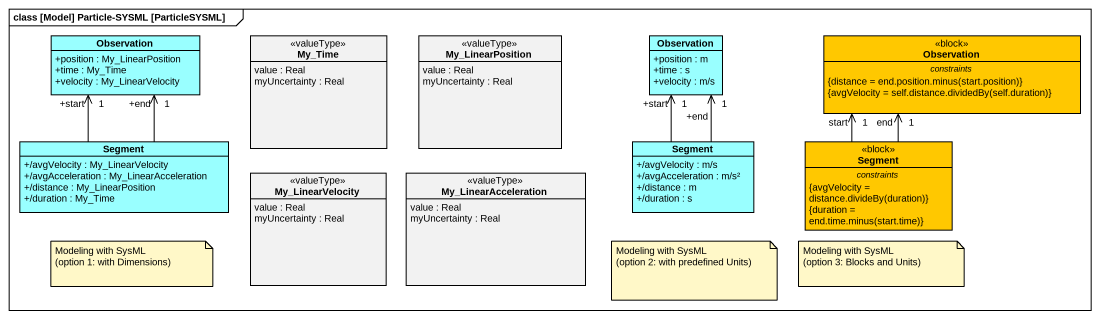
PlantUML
@startuml
mainframe class [Model] Particle-SYSML [ParticleSYSML]
hide circle
hide empty members
skinparam classAttributeIconSize 0
class Observation #99FFFF {
  +position : My_LinearPosition
  +time : My_Time
  +velocity : My_LinearVelocity
}
class My_Time <<valueType>> {
  value : Real
  myUncertainty : Real
}
class My_LinearPosition <<valueType>> {
  value : Real
  myUncertainty : Real
}
class "Observation" as Observation_2 #99FFFF {
  +position : m
  +time : s
  +velocity : m/s
}
class "Observation" as Observation_3 <<block>> #FFC800 {
  -- constraints --
  {field} {distance = end.position.minus(start.position)}
  {field} {avgVelocity = self.distance.dividedBy(self.duration)}
}
class Segment #99FFFF {
  +/avgVelocity : My_LinearVelocity
  +/avgAcceleration : My_LinearAcceleration
  +/distance : My_LinearPosition
  +/duration : My_Time
}
class "Segment" as Segment_2 #99FFFF {
  +/avgVelocity : m/s
  +/avgAcceleration : m/s²
  +/distance : m
  +/duration : s
}
class "Segment" as Segment_3 <<block>> #FFC800 {
  -- constraints --
  {field} {avgVelocity = distance.divideBy(duration)}
  {field} {duration = end.time.minus(start.time)}
}
class My_LinearVelocity <<valueType>> {
  value : Real
  myUncertainty : Real
}
class My_LinearAcceleration <<valueType>> {
  value : Real
  myUncertainty : Real
}
Segment -up-> "+end\n1" Observation
Segment -up-> "+start\n1" Observation
Segment_2 -up-> "+start\n1" Observation_2
Segment_2 -up-> "+end\n1" Observation_2
Segment_3 -up-> "start\n1" Observation_3
Segment_3 -up-> "end\n1" Observation_3
note as N1
  Modeling with SysML
  (option 1: with Dimensions)
end note
note as N2
  Modeling with SysML
  (option 2: with predefined Units)
end note
note as N3
  Modeling with SysML
  (option 3: Blocks and Units)
end note
@enduml
